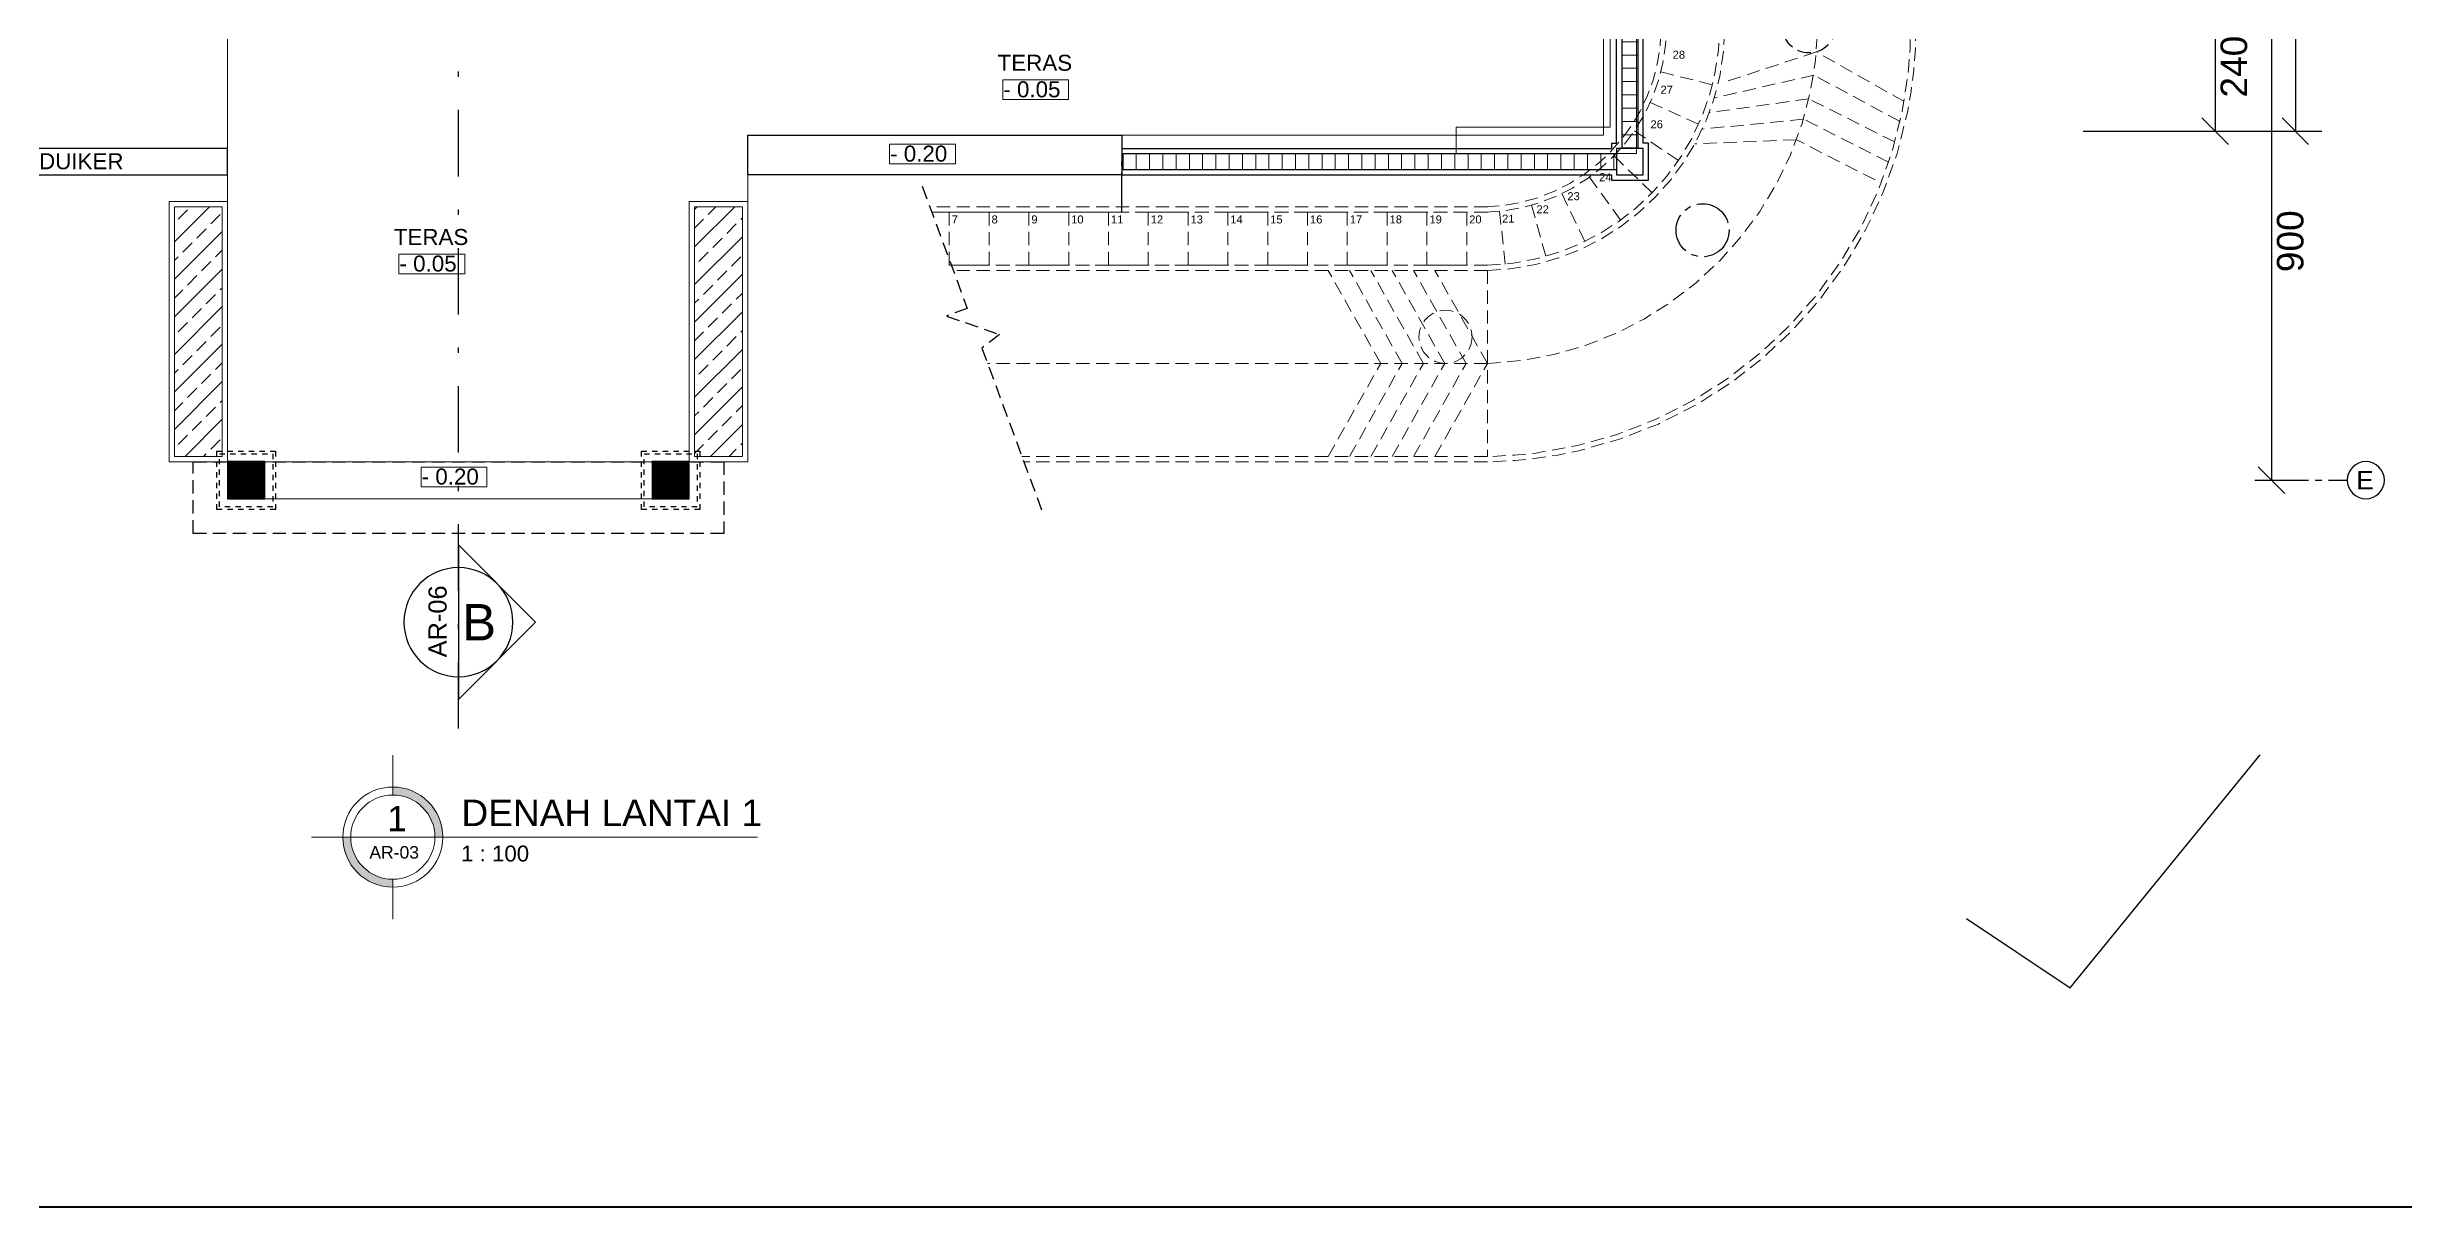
# Model space of a CAD drawing. Header units: inches. Extents: x 249 to 1192, y -18 to 440.
# Drawn here: x 777.6 to 822.01, y 226.49 to 248.33 of the extents above; entities that cross this region are included whole.
import ezdxf
from ezdxf.enums import TextEntityAlignment as Align

# ---------------------------------------------------------------- set-up
doc = ezdxf.new("R2010")
doc.units = ezdxf.units.IN
doc.header["$MEASUREMENT"] = 0
for name, pattern in [('CENTER2', [1.125, 0.75, -0.125, 0.125, -0.125]), ('DASHDOT', [1, 0.5, -0.25, 0, -0.25]), ('DASHED2', [0.375, 0.25, -0.125]), ('HIDDEN', [0.375, 0.25, -0.125])]:
    doc.linetypes.add(name, pattern=pattern)
for name, color, linetype, lineweight in [('ARSIR BETON', 8, 'Continuous', 0), ('DIMENSI', 85, 'Continuous', 20), ('DINDING', 6, 'Continuous', 0), ('DINDING2', 137, 'Continuous', 20), ('GRS KOP', 1, 'Continuous', 40), ('KACA', 141, 'Continuous', 30), ('KOP', 7, 'Continuous', 20), ('TEXT (KET. RUANG)', 7, 'Continuous', 5), ('TEXT (KETERANGAN)', 7, 'Continuous', 25)]:
    doc.layers.add(name, color=color, linetype=linetype, lineweight=lineweight)
for name, color, linetype in [('AS', 15, 'CENTER2'), ('ATAP', 123, 'Continuous'), ('KOLOM', 5, 'Continuous'), ('SALURAN', 117, 'Continuous')]:
    doc.layers.add(name, color=color, linetype=linetype)
doc.styles.add('ARIAL', font='arial.ttf')
doc.styles.add('S', font='SIMPLEX', dxfattribs={"width": 1.1})
doc.styles.get("Standard").update_dxf_attribs({"font": 'arial.ttf'})
doc.dimstyles.new('UK. GDG PERTEMUAN', dxfattribs={"dimtxt": 0.5, "dimasz": 0.5, "dimexe": 0.5, "dimexo": 0.05, "dimgap": 0.1, "dimtad": 2, "dimdec": 0, "dimlfac": 100, "dimzin": 0, "dimdsep": 46, "dimtxsty": 'Standard', "dimblk": 'OBLIQUE', "dimcen": 0.09, "dimclrd": 8, "dimclre": 256, "dimclrt": 256, "dimadec": 0, "dimazin": 0, "dimtfac": 1, "dimtdec": 0, "dimtofl": 0, "dimtmove": 0, "dimatfit": 3, "dimldrblk": 'OBLIQUE', "dimfxl": 0, "dimtolj": 1, "dimtzin": 0, "dimarcsym": 0})

# ---------------------------------------------------------------- blocks, each defined once
blk = doc.blocks.new('KOP-ARS')
at = {"layer": 'GRS KOP'}
blk.add_line((1, 1), (83, 1), dxfattribs=at)
at = {"layer": 'KOP'}
for tag, height, p in [('SUKMA', 0.2, (78, 9.9)), ('1:100', 0.25, (81.3, 5.5)), ('1:100', 0.25, (81.3, 4.9)), ('1:100', 0.25, (81.3, 4.3)), ('AR-01', 0.35, (78.15, 2.7)), ('10', 0.35, (81.3, 2.7)), ('2012', 0.35, (81.3, 1.7))]:
    blk.add_attdef(tag, text='', height=height, dxfattribs=at).set_placement(p, align=Align.MIDDLE)
for p in [(73.7, 5.325), (73.7, 4.725), (73.7, 4.125)]:
    blk.add_attdef('-', p, '', height=0.35, dxfattribs=at)
blk = doc.blocks.new('Npa')
for p, q in [((-0.849, 0), (0, 0.849)), ((0.849, 0), (0, 0.849)), ((0.849, 0), (-0.849, 0))]:
    blk.add_line(p, q)
blk.add_circle((0, 0), 0.6)
at = {"style": 'S', "width": 0.75, "flags": 4}
for tag, height, p in [('NO', 0.3, (0.005, 0.113)), ('NOLBR', 0.2, (0.005, -0.334))]:
    blk.add_attdef(tag, text='', height=height, dxfattribs=at).set_placement(p, align=Align.CENTER)
blk = doc.blocks.new('K1')
at = {"layer": 'ARSIR BETON'}
h = blk.add_hatch(dxfattribs=at)
h.set_pattern_fill('ANSI37', color=256, scale=0.15, style=0)
h.set_pattern_definition([(45, (258.37489, 277.120751), (-0.01325825, 0.01325825), []), (135, (258.37489, 277.120751), (-0.01325825, -0.01325825), [])])
h.paths.add_polyline_path([(259.125, 277.171), (259.125, 277.871), (258.425, 277.871), (258.425, 277.171)])
at = {"layer": 'KOLOM'}
blk.add_lwpolyline([(258.425, 277.171), (259.125, 277.171), (259.125, 277.871), (258.425, 277.871)], close=True, dxfattribs=at)
for points in [[(258.725, 277.571), (258.825, 277.471)], [(258.725, 277.471), (258.825, 277.571)]]:
    blk.add_lwpolyline(points, dxfattribs=at)
blk = doc.blocks.new('LT1')
at = {"layer": 'DINDING2'}
h = blk.add_hatch(dxfattribs=at)
h.set_pattern_fill('_USER', color=23, scale=0.25, angle=90, style=0, pattern_type=0)
h.set_pattern_definition([(4e-15, (729.0336, 106.67728), (2e-17, -0.25), [])])
h.paths.add_polyline_path([(729.033, 111.407), (729.334, 111.407), (729.334, 121.408), (729.033, 121.308)])
h = blk.add_hatch(dxfattribs=at)
h.set_pattern_fill('_USER', color=23, scale=0.25, angle=90, style=0, pattern_type=0)
h.set_pattern_definition([(90, (701.62636, 111.00797), (-0.25, 2e-17), [])])
h.paths.add_polyline_path([(719.608, 111.308), (719.608, 111.008), (728.933, 111.008), (728.933, 111.308)])
h.paths.add_polyline_path([(685.159, 111.308), (685.159, 111.008), (695.458, 111.008), (695.458, 111.308)])
at = {"layer": 'KACA'}
h = blk.add_hatch(dxfattribs=at)
h.set_pattern_fill('ANSI33', color=256, scale=2, style=0)
h.set_pattern_definition([(45, (701.75833, 105.60746), (-0.353553, 0.353553), []), (45, (702.1119, 105.60746), (-0.353553, 0.353553), [0.25, -0.125])])
edge = h.paths.add_edge_path()
edge.add_line((702.658, 110.307), (702.658, 105.607))
edge.add_line((702.658, 105.607), (701.758, 105.607))
edge.add_line((701.758, 105.607), (701.758, 110.307))
edge.add_line((701.758, 110.307), (702.658, 110.307))
edge.add_line((711.559, 110.307), (711.559, 105.607))
edge.add_line((711.559, 105.607), (712.459, 105.607))
edge.add_line((712.459, 105.607), (712.459, 110.307))
edge.add_line((712.459, 110.307), (711.56, 110.307))
at = {"layer": 'AS'}
blk.add_lwpolyline([(719.608, 110.207), (719.608, 111.157)], dxfattribs=at)
at = {"layer": 'AS', "linetype": 'DASHED2'}
blk.add_lwpolyline([(715.848, 110.692), (716.697, 108.393), (716.306, 108.249), (717.305, 107.901), (716.973, 107.647), (718.138, 104.489)], dxfattribs=at)
at = {"layer": 'AS', "linetype": 'HIDDEN', "ltscale": 0.35}
for points in [[(702.559, 105.707), (703.659, 105.707), (703.659, 104.607), (702.559, 104.607)], [(710.559, 105.707), (711.659, 105.707), (711.659, 104.607), (710.559, 104.607)], [(702.609, 105.657), (703.609, 105.657), (703.609, 104.657), (702.609, 104.657)], [(710.609, 105.657), (711.609, 105.657), (711.609, 104.657), (710.609, 104.657)]]:
    blk.add_lwpolyline(points, close=True, dxfattribs=at)
at = {"layer": 'AS', "linetype": 'HIDDEN'}
blk.add_circle((732.558, 113.704), 0.5, dxfattribs=at)
at = {"layer": 'AS'}
blk.add_circle((730.552, 109.864), 0.5, dxfattribs=at)
at = {"layer": 'ATAP', "linetype": 'HIDDEN'}
blk.add_lwpolyline([(712.109, 104.157), (702.109, 104.157), (702.109, 105.507), (712.109, 105.507)], close=True, dxfattribs=at)
at = {"layer": 'DINDING'}
blk.add_line((728.683, 121.908), (728.683, 111.657), dxfattribs=at)
at = {"layer": 'DINDING', "linetype": 'DASHED2'}
for points in [[(726.498, 109.206, 0.406069), (730.872, 113.704), (730.872, 121.732)], [(726.601, 105.507, 0.406069), (734.572, 113.704), (734.572, 121.732)], [(726.498, 107.356, 0.398259), (732.722, 113.704), (732.722, 121.307)], [(726.501, 109.106, 0.406069), (730.972, 113.704), (730.972, 121.307)], [(726.598, 105.607, 0.406069), (734.472, 113.704), (734.472, 121.307)], [(726.467, 110.305, 0.406069), (729.772, 113.704), (729.772, 114.914)], [(726.47, 110.205, 0.406069), (729.872, 113.704), (729.872, 114.914)]]:
    blk.add_lwpolyline(points, format="xyb", dxfattribs=at)
at = {"layer": 'DINDING'}
for points in [[(725.908, 111.307), (729.308, 111.307), (729.308, 114.707), (728.808, 114.707), (728.808, 111.807), (725.908, 111.807)], [(703.459, 104.807), (710.759, 104.807), (710.759, 105.507), (703.459, 105.507)]]:
    blk.add_lwpolyline(points, close=True, dxfattribs=at)
for points in [[(702.759, 113.807), (702.759, 105.157)], [(728.683, 111.657), (712.559, 111.657)], [(712.559, 105.507), (712.559, 111.657)], [(702.758, 110.407), (702.758, 105.507), (701.658, 105.507), (701.658, 110.407), (702.758, 110.407)], [(702.658, 110.307), (702.658, 105.607), (701.758, 105.607), (701.758, 110.307), (702.658, 110.307)], [(711.459, 110.407), (711.459, 105.507), (712.559, 105.507), (712.559, 110.407), (711.459, 110.407)], [(711.559, 110.307), (711.559, 105.607), (712.459, 105.607), (712.459, 110.307), (711.56, 110.307)]]:
    blk.add_lwpolyline(points, dxfattribs=at)
at = {"layer": 'DINDING', "linetype": 'DASHED2'}
for points in [[(729.766, 112.848), (730.735, 112.603)], [(734.348, 112.29), (732.696, 113.223), (730.946, 112.647)], [(734.272, 111.912), (732.653, 112.786), (730.771, 112.357)], [(729.566, 112.271), (730.478, 111.862)], [(734.058, 111.148), (732.45, 111.958), (730.545, 111.768)], [(734.174, 111.527), (732.552, 112.34), (730.676, 112.08)], [(729.268, 111.739), (730.096, 111.177)], [(733.801, 110.815), (732.32, 111.569), (730.406, 111.492)], [(728.883, 111.266), (729.6, 110.569)], [(728.421, 110.867), (729.007, 110.056)], [(726.498, 110.307), (715.99, 110.307)], [(719.608, 110.207), (716.027, 110.207)], [(716.027, 110.207), (716.358, 110.207), (716.358, 109.31)], [(726.498, 110.207), (716.027, 110.207)], [(717.108, 110.207), (716.358, 110.207), (716.358, 109.206), (717.108, 109.206), (717.108, 110.207)], [(717.108, 110.207), (717.858, 110.207), (717.858, 109.206), (717.108, 109.206), (717.108, 110.207)], [(718.608, 110.207), (717.858, 110.207), (717.858, 109.206), (718.608, 109.206), (718.608, 110.207)], [(718.608, 110.207), (719.358, 110.207), (719.358, 109.206), (718.608, 109.206), (718.608, 110.207)], [(720.108, 110.207), (719.358, 110.207), (719.358, 109.206), (720.108, 109.206), (720.108, 110.207)], [(720.108, 110.207), (720.858, 110.207), (720.858, 109.206), (720.108, 109.206), (720.108, 110.207)], [(721.608, 110.207), (720.858, 110.207), (720.858, 109.206), (721.608, 109.206), (721.608, 110.207)], [(721.608, 110.207), (722.358, 110.207), (722.358, 109.206), (721.608, 109.206), (721.608, 110.207)], [(723.108, 110.207), (722.358, 110.207), (722.358, 109.206), (723.108, 109.206), (723.108, 110.207)], [(723.108, 110.207), (723.858, 110.207), (723.858, 109.206), (723.108, 109.206), (723.108, 110.207)], [(724.608, 110.207), (723.858, 110.207), (723.858, 109.206), (724.608, 109.206), (724.608, 110.207)], [(724.608, 110.207), (725.358, 110.207), (725.358, 109.206), (724.608, 109.206), (724.608, 110.207)], [(726.108, 110.207), (725.358, 110.207), (725.358, 109.206), (726.108, 109.206), (726.108, 110.207)], [(726.728, 110.222), (726.83, 109.227)], [(727.327, 110.337), (727.6, 109.375)], [(727.898, 110.554), (728.333, 109.654)], [(726.498, 109.206), (716.397, 109.206)], [(726.498, 109.106), (716.434, 109.106)], [(723.497, 105.606), (724.487, 107.356), (723.497, 109.106)], [(723.9, 105.606), (724.889, 107.356), (723.9, 109.106)], [(724.302, 105.606), (725.291, 107.356), (724.302, 109.106)], [(724.704, 105.606), (725.693, 107.356), (724.704, 109.106)], [(725.106, 105.606), (726.096, 107.356), (725.106, 109.106)], [(725.509, 105.606), (726.498, 107.356), (725.509, 109.106)], [(726.501, 109.106), (726.498, 105.606)], [(726.498, 107.356), (717.08, 107.356)], [(726.498, 105.606), (717.726, 105.606)], [(726.498, 105.506), (717.763, 105.507)]]:
    blk.add_lwpolyline(points, dxfattribs=at)
blk.add_circle((725.708, 107.857), 0.5, dxfattribs=at)
at = {"layer": 'SALURAN'}
for points in [[(729.033, 121.308), (729.033, 111.407)], [(729.333, 121.308), (729.333, 111.407)], [(728.933, 111.507), (728.933, 121.208)], [(729.433, 111.507), (729.433, 121.208)], [(728.833, 111.507), (728.833, 111.407)], [(728.833, 111.507), (728.933, 111.507)], [(728.833, 110.907), (728.833, 110.807), (729.533, 110.807), (729.533, 111.507), (729.433, 111.507)], [(719.608, 111.407), (728.833, 111.407)], [(719.608, 111.308), (728.933, 111.308)], [(719.608, 111.008), (728.933, 111.008)], [(719.608, 110.907), (728.833, 110.907)]]:
    blk.add_lwpolyline(points, dxfattribs=at)
for points in [[(719.608, 110.907), (712.559, 110.907), (712.559, 111.657), (719.608, 111.657)], [(695.458, 110.907), (702.759, 110.907), (702.759, 111.407), (695.458, 111.407)], [(729.433, 111.407), (728.933, 111.407), (728.933, 110.907), (729.433, 110.907)]]:
    blk.add_lwpolyline(points, close=True, dxfattribs=at)
at = {"layer": 'TEXT (KET. RUANG)', "color": 1}
for points in [[(717.364, 112.698), (718.607, 112.698), (718.607, 112.325), (717.364, 112.325)], [(715.232, 111.487), (716.474, 111.487), (716.474, 111.114), (715.232, 111.114)], [(705.986, 109.417), (707.228, 109.417), (707.228, 109.044), (705.986, 109.044)], [(706.404, 105.406), (707.647, 105.406), (707.647, 105.033), (706.404, 105.033)]]:
    blk.add_lwpolyline(points, close=True, dxfattribs=at)
at = {"layer": 'KOLOM'}
for p in [(444.334, -172.363), (452.334, -172.363)]:
    blk.add_blockref('K1', p, dxfattribs=at)
at = {"layer": 'DINDING', "linetype": 'DASHED2'}
for s, p in [('16', (723.154, 109.993)), ('17', (723.904, 109.993)), ('18', (724.654, 109.993)), ('19', (725.404, 109.993)), ('20', (726.154, 109.993)), ('21', (726.774, 110.008))]:
    blk.add_text(s, height=0.1507, dxfattribs=at).set_placement(p)
at = {"layer": 'TEXT (KET. RUANG)'}
for s, height, p in [('28', 0.1507, (729.988, 113.095)), ('TERAS', 0.3015, (717.269, 112.868)), ('- 0.05', 0.3015, (717.376, 112.368)), ('27', 0.1507, (729.759, 112.436)), ('26', 0.1507, (729.571, 111.785)), ('- 0.20', 0.3015, (715.243, 111.157)), ('BETON DUIKER', 0.3015, (697.639, 111.014)), ('23', 0.1507, (728.004, 110.431)), ('24', 0.1507, (728.603, 110.789)), ('7', 0.151, (716.404, 109.993)), ('8', 0.151, (717.154, 109.993)), ('9', 0.151, (717.904, 109.993)), ('10', 0.1507, (718.654, 109.993)), ('11', 0.1507, (719.404, 109.993)), ('12', 0.1507, (720.154, 109.993)), ('13', 0.1507, (720.904, 109.993)), ('14', 0.1507, (721.654, 109.993)), ('15', 0.1507, (722.404, 109.993)), ('22', 0.1507, (727.422, 110.184)), ('TERAS', 0.3015, (705.891, 109.587)), ('- 0.05', 0.3015, (705.998, 109.087)), ('- 0.20', 0.3015, (706.416, 105.076))]:
    blk.add_text(s, height=height, dxfattribs=at).set_placement(p)
blk = doc.blocks.new('_Oblique')
at = {"color": 0, "linetype": 'ByBlock', "lineweight": -2}
blk.add_line((-0.5, -0.5), (0.5, 0.5), dxfattribs=at)
blk = doc.blocks.new('*D232')
at = {"layer": 'DEFPOINTS', "color": 0}
for p in [(818.456, 249.171), (815.918, 246.746), (818.456, 246.746)]:
    blk.add_point(p, dxfattribs=at)
at = {"layer": 'DIMENSI', "lineweight": -2}
for p, q in [((818.406, 249.171), (817.956, 249.171)), ((815.968, 246.746), (818.956, 246.746))]:
    blk.add_line(p, q, dxfattribs=at)
at = {"layer": 'DIMENSI', "color": 8, "lineweight": -2}
blk.add_line((818.456, 249.171), (818.456, 246.746), dxfattribs=at)
at = {"layer": 'DIMENSI', "color": 8, "lineweight": -2, "xscale": 0.5, "yscale": 0.5, "zscale": 0.5}
for p, rotation in [((818.456, 249.171), 90), ((818.456, 246.746), 270)]:
    blk.add_blockref('_Oblique', p, dxfattribs=dict(at, rotation=rotation))
at = {"layer": 'DIMENSI', "insert": (818.811, 247.959), "char_height": 0.5, "attachment_point": 5, "rotation": 90}
blk.add_mtext('\\A1;240', dxfattribs=at)
blk = doc.blocks.new('*D233')
at = {"layer": 'DEFPOINTS', "color": 0}
for p in [(817.679, 273.171), (817.679, 246.746), (819.966, 246.746)]:
    blk.add_point(p, dxfattribs=at)
at = {"layer": 'DIMENSI', "lineweight": -2}
for p, q in [((817.729, 273.171), (820.466, 273.171)), ((817.729, 246.746), (820.466, 246.746))]:
    blk.add_line(p, q, dxfattribs=at)
at = {"layer": 'DIMENSI', "color": 8, "lineweight": -2}
blk.add_line((819.966, 273.171), (819.966, 246.746), dxfattribs=at)
at = {"layer": 'DIMENSI', "color": 8, "lineweight": -2, "xscale": 0.5, "yscale": 0.5, "zscale": 0.5}
for p, rotation in [((819.966, 273.171), 90), ((819.966, 246.746), 270)]:
    blk.add_blockref('_Oblique', p, dxfattribs=dict(at, rotation=rotation))
at = {"layer": 'DIMENSI', "insert": (820.322, 259.959), "char_height": 0.5, "attachment_point": 5, "rotation": 90}
blk.add_mtext('\\A1;2790', dxfattribs=at)
blk = doc.blocks.new('NAV')
blk.add_circle((0, -0.4), 0.35)
at = {"style": 'S', "width": 0.75, "flags": 4}
blk.add_attdef('AV', text='', height=0.3, dxfattribs=at).set_placement((0, -0.4), align=Align.MIDDLE)
blk = doc.blocks.new('*D234')
at = {"layer": 'DEFPOINTS', "color": 0}
for p in [(819.151, 249.171), (819.151, 240.172), (819.516, 240.172)]:
    blk.add_point(p, dxfattribs=at)
at = {"layer": 'DIMENSI', "lineweight": -2}
for p, q in [((819.201, 249.171), (820.016, 249.171)), ((819.201, 240.172), (820.016, 240.172))]:
    blk.add_line(p, q, dxfattribs=at)
at = {"layer": 'DIMENSI', "color": 8, "lineweight": -2}
blk.add_line((819.516, 249.171), (819.516, 240.172), dxfattribs=at)
at = {"layer": 'DIMENSI', "color": 8, "lineweight": -2, "xscale": 0.5, "yscale": 0.5, "zscale": 0.5}
for p, rotation in [((819.516, 249.171), 90), ((819.516, 240.172), 270)]:
    blk.add_blockref('_Oblique', p, dxfattribs=dict(at, rotation=rotation))
at = {"layer": 'DIMENSI', "insert": (819.872, 244.671), "char_height": 0.5, "attachment_point": 5, "rotation": 90}
blk.add_mtext('\\A1;900', dxfattribs=at)
blk = doc.blocks.new('JUDUL GAMBAR')
at = {"layer": 'DIMENSI'}
h = blk.add_hatch(color=256, dxfattribs=at)
h.paths.add_polyline_path([(-32.945, 252.895), (-32.945, 253.045, -0.414214), (-33.739, 253.838), (-33.889, 253.838, 0.414214)])
h.paths.add_polyline_path([(-32.945, 254.781), (-32.945, 254.631, -0.414214), (-32.152, 253.838), (-32.002, 253.838, 0.414214)])
for points in [[(-32.945, 255.382), (-32.945, 254.631)], [(-34.474, 253.838), (-26.071, 253.838)], [(-32.945, 253.045), (-32.945, 252.294)]]:
    blk.add_lwpolyline(points, dxfattribs=at)
for radius in [0.943, 0.793]:
    blk.add_circle((-32.945, 253.838), radius, dxfattribs=at)
at = {"layer": 'DIMENSI', "style": 'ARIAL'}
for tag, height, p in [('JUDUL', 0.5, (-31.652, 253.895)), ('SKALA', 0.3, (-31.658, 253.289))]:
    blk.add_attdef(tag, text='', height=height, dxfattribs=at).set_placement(p, align=Align.BOTTOM_LEFT)
for tag, height, p in [('NO', 0.478, (-32.866, 254.188)), ('AR', 0.236, (-32.919, 253.551))]:
    blk.add_attdef(tag, text='', height=height, dxfattribs=at).set_placement(p, align=Align.MIDDLE_CENTER)

msp = doc.modelspace()

# ---------------------------------------------------------------- linework, layer by layer
at = {"layer": 'AS'}
msp.add_lwpolyline([(819.4669, 240.1716), (820.9442, 240.1716)], dxfattribs=at)
at = {"layer": 'DEFPOINTS'}
msp.add_lwpolyline([(813.7722, 231.9154), (815.7241, 230.6155), (819.3026, 235.0025)], dxfattribs=at)
at = {"layer": 'TEXT (KETERANGAN)', "linetype": 'DASHDOT', "ltscale": 2.5}
msp.add_lwpolyline([(785.3535, 235.4929), (785.3535, 255.3212)], dxfattribs=at)

# ---------------------------------------------------------------- block references
msp.add_blockref('LT1', (78.2446, 135.0136))
at = {"layer": 'DIMENSI'}
msp.add_blockref('JUDUL GAMBAR', (817.0619, -20.3875), dxfattribs=at).add_auto_attribs({'AR': 'AR-03', 'NO': '1', 'SKALA': '1 : 100', 'JUDUL': 'DENAH LANTAI 1'})
at = {"layer": 'KOP'}
msp.add_blockref('KOP-ARS', (753.2179, 225.4885), dxfattribs=at)
at = {"layer": 'TEXT (KETERANGAN)'}
ref = msp.add_blockref('NAV', (821.2942, 240.5716), dxfattribs=dict(at, xscale=-1))
ref.add_attrib('AV', 'E', dxfattribs={"layer": '0', "height": 0.35, "flags": 4}).set_placement((821.2777, 240.1716), align=Align.MIDDLE)
ref = msp.add_blockref('Npa', (785.3535, 237.4985), dxfattribs=dict(at, xscale=-1.711877601000651, yscale=1.711877601000651, zscale=1.711877601000651, rotation=270))
ref.add_attrib('NO', 'B', dxfattribs={"layer": '0', "height": 0.6848, "flags": 4}).set_placement((786.0627, 237.4973), align=Align.MIDDLE_RIGHT)
ref.add_attrib('NOLBR', 'AR-06', dxfattribs={"layer": '0', "height": 0.34238, "rotation": 90, "flags": 4}).set_placement((785.1309, 237.5133), align=Align.CENTER)

# ---------------------------------------------------------------- dimensions: what is measured, and where the dimension line sits
at = {"layer": 'DIMENSI'}
for base, p1, p2, text, picture, middle in [((819.9664, 246.7461), (817.6795, 273.1711), (817.6795, 246.7461), '2790', '*D233', (820.3217, 259.9586)), ((818.4561, 246.7461), (818.4561, 249.1711), (815.9184, 246.7461), '240', '*D232', (818.8114, 247.9586))]:
    dim = msp.add_linear_dim(base=base, p1=p1, p2=p2, angle=90, text=text, dimstyle='UK. GDG PERTEMUAN', dxfattribs=at)
    dim.commit()
    dim.dimension.update_dxf_attribs({"geometry": picture, "text_midpoint": middle})
dim = msp.add_linear_dim(base=(819.5164, 240.1716), p1=(819.1514, 249.1706), p2=(819.1514, 240.1716), angle=90, dimstyle='UK. GDG PERTEMUAN', dxfattribs=at)
dim.commit()
dim.dimension.update_dxf_attribs({"geometry": '*D234', "text_midpoint": (819.8717, 244.6711)})

doc.saveas('drawing.dxf')
